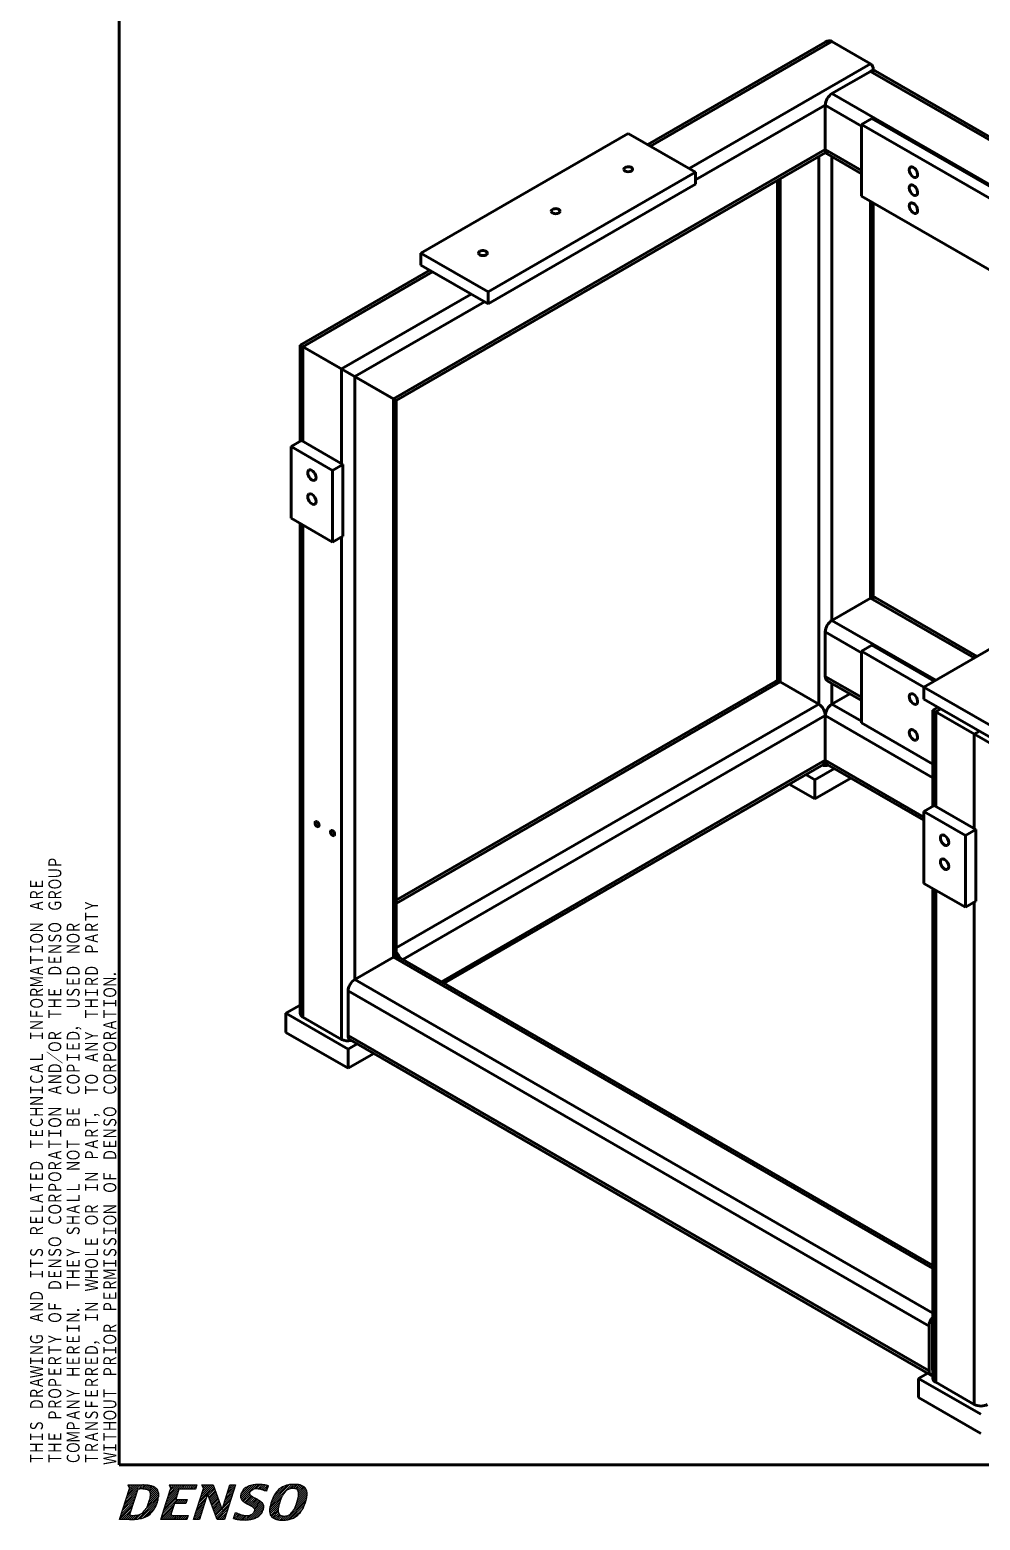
# Model space of a CAD drawing. Header units: millimetres. Extents: x -1556 to 1738, y -901 to 1368.
# Drawn here: x -1505 to -986, y -894 to -81 of the extents above; entities that cross this region are included whole.
import ezdxf

# ---------------------------------------------------------------- set-up
doc = ezdxf.new("R2010")
doc.units = ezdxf.units.MM
doc.header["$LTSCALE"] = 1.453415
doc.layers.add('※200以降使用不可', color=7, linetype='Continuous')
doc.layers.add('設計用（構成部品類）', color=7, linetype='Continuous')
doc.styles.get("Standard").update_dxf_attribs({"font": 'txt', "bigfont": 'extfont2'})

# ---------------------------------------------------------------- blocks, each defined once
blk = doc.blocks.new('JZB_0001')
at = {"layer": '※200以降使用不可', "color": 30, "linetype": 'Continuous', "lineweight": 50}
for p, q in [((25, 563.29), (25, 9.29)), ((25, 9.29), (821, 9.29))]:
    blk.add_line(p, q, dxfattribs=at)
at = {"layer": '※200以降使用不可', "color": 30, "linetype": 'Continuous', "lineweight": 25}
for p, q in [((25.92, 4.56), (27.9, 6.54)), ((26.04, 4.95), (27.63, 6.54)), ((26.17, 5.35), (27.36, 6.54)), ((26.19, 6.54), (28.2, 6.54)), ((26.23, 6.47), (26.29, 6.54)), ((26.29, 5.74), (27.09, 6.54)), ((26.31, 6.29), (26.56, 6.54)), ((26.39, 6.1), (26.83, 6.54)), ((27.61, 5.98), (28.16, 6.54)), ((27.89, 6), (28.43, 6.53)), ((28.16, 6), (28.68, 6.52)), ((28.41, 5.98), (28.93, 6.5)), ((28.64, 5.94), (29.16, 6.47)), ((28.84, 5.89), (29.38, 6.42)), ((29.02, 5.8), (29.58, 6.36)), ((29.15, 5.66), (29.77, 6.28)), ((29.24, 5.48), (29.94, 6.18)), ((31.54, 4.56), (33.52, 6.54)), ((31.67, 4.95), (33.25, 6.54)), ((31.79, 5.35), (32.99, 6.54)), ((31.82, 6.54), (35.59, 6.54)), ((31.85, 6.47), (31.92, 6.54)), ((31.92, 5.74), (32.72, 6.54)), ((31.94, 6.29), (32.19, 6.54)), ((32.02, 6.1), (32.45, 6.54)), ((33.23, 5.98), (33.79, 6.54)), ((33.5, 5.98), (34.05, 6.54)), ((33.76, 5.98), (34.32, 6.54)), ((34.03, 5.98), (34.59, 6.54)), ((34.3, 5.98), (34.86, 6.54)), ((34.57, 5.98), (35.12, 6.54)), ((34.83, 5.98), (35.39, 6.54)), ((35.1, 5.98), (35.56, 6.44)), ((35.59, 6.54), (35.41, 5.98)), ((37.86, 6.34), (35.94, 4.43)), ((37.79, 6.54), (36.07, 4.82)), ((37.52, 6.54), (36.19, 5.21)), ((36.26, 6.54), (37.79, 6.54)), ((37.25, 6.54), (36.32, 5.6)), ((36.45, 6.54), (36.32, 6.41)), ((36.72, 6.54), (36.41, 6.23)), ((36.98, 6.54), (36.44, 6)), ((37.93, 6.15), (37.06, 5.28)), ((37.79, 6.54), (39, 3.28)), ((39.02, 3.22), (40.07, 6.54)), ((40.84, 6.54), (39.35, 1.84)), ((40.77, 6.32), (39.64, 5.19)), ((40.72, 6.54), (39.77, 5.58)), ((40.46, 6.54), (39.89, 5.97)), ((40.19, 6.54), (40.01, 6.36)), ((40.07, 6.54), (40.84, 6.54)), ((41.54, 4.97), (43.1, 6.53)), ((41.58, 4.74), (43.42, 6.58)), ((41.58, 5.28), (42.72, 6.42)), ((41.67, 4.56), (43.71, 6.6)), ((42.26, 6.18), (42.09, 6.05)), ((43.4, 6.03), (43.98, 6.61)), ((43.69, 6.05), (44.24, 6.6)), ((44.49, 6.59), (43.94, 6.03)), ((44.17, 6), (44.74, 6.57)), ((44.97, 6.54), (44.39, 5.95)), ((44.59, 5.88), (45.2, 6.49)), ((45.26, 6.29), (44.78, 5.81)), ((45.29, 6.37), (45.13, 5.88)), ((45.24, 6.48), (45.31, 6.46)), ((45.31, 6.46), (45.29, 6.37)), ((48.53, 6.62), (45.57, 3.66)), ((48.23, 6.59), (45.66, 4.02)), ((47.9, 6.53), (45.8, 4.42)), ((47.51, 6.4), (45.98, 4.87)), ((48.81, 6.63), (48.16, 5.98)), ((49.07, 6.63), (48.5, 6.06)), ((49.32, 6.61), (48.78, 6.07)), ((49.54, 6.56), (49.01, 6.03)), ((49.76, 6.52), (49.19, 5.95)), ((49.96, 6.44), (49.33, 5.82)), ((50.13, 6.35), (49.42, 5.64)), ((50.28, 6.23), (49.46, 5.42)), ((25.06, 1.84), (26.4, 6.08)), ((25.3, 2.61), (26.99, 4.3)), ((25.42, 3), (27.11, 4.69)), ((25.55, 3.39), (27.24, 5.08)), ((25.67, 3.78), (27.37, 5.48)), ((25.8, 4.17), (27.49, 5.87)), ((27.53, 5.98), (26.46, 2.62)), ((27.53, 1.9), (30.33, 4.7)), ((27.84, 1.95), (30.26, 4.36)), ((28.68, 3.32), (30.39, 5.03)), ((28.9, 3.81), (30.39, 5.3)), ((29.04, 4.22), (30.36, 5.53)), ((29.16, 4.6), (30.3, 5.73)), ((29.23, 4.94), (30.2, 5.91)), ((29.26, 5.23), (30.08, 6.05)), ((30.68, 1.84), (31.42, 4.17)), ((30.92, 2.61), (32.88, 4.57)), ((31.05, 3), (32.74, 4.69)), ((31.17, 3.39), (32.86, 5.08)), ((31.3, 3.78), (32.99, 5.47)), ((31.42, 4.17), (33.11, 5.87)), ((31.42, 4.17), (31.67, 4.95)), ((31.67, 4.95), (31.92, 5.74)), ((31.92, 5.74), (32.02, 6.08)), ((32.59, 4.01), (33.15, 4.57)), ((33.15, 5.98), (32.7, 4.57)), ((32.7, 4.57), (34.27, 4.57)), ((32.86, 4.01), (33.42, 4.57)), ((33.13, 4.01), (33.68, 4.57)), ((35.41, 5.98), (33.15, 5.98)), ((33.39, 4.01), (33.95, 4.57)), ((33.66, 4.01), (34.22, 4.57)), ((33.93, 4.01), (34.18, 4.26)), ((34.27, 4.57), (34.1, 4.01)), ((35.12, 1.84), (36.47, 6.08)), ((35.37, 5.98), (35.43, 6.05)), ((36.77, 4.45), (35.57, 3.26)), ((36.89, 4.84), (35.7, 3.65)), ((37.01, 5.23), (35.82, 4.04)), ((37.04, 5.33), (35.95, 1.84)), ((38.35, 1.84), (37.04, 5.33)), ((38, 5.96), (37.13, 5.09)), ((38.08, 5.76), (37.21, 4.89)), ((38.15, 5.57), (37.28, 4.7)), ((38.22, 5.37), (37.35, 4.5)), ((38.29, 5.18), (37.42, 4.31)), ((38.36, 4.98), (37.5, 4.12)), ((38.44, 4.79), (37.57, 3.92)), ((38.51, 4.59), (37.64, 3.73)), ((38.58, 4.4), (37.72, 3.53)), ((38.65, 4.2), (37.79, 3.34)), ((40.15, 4.37), (38.15, 2.37)), ((40.28, 4.76), (39.16, 3.64)), ((40.4, 5.15), (39.28, 4.03)), ((40.53, 5.54), (39.4, 4.42)), ((40.65, 5.93), (39.52, 4.8)), ((41.88, 5.84), (41.6, 5.34)), ((41.79, 4.41), (42.81, 5.44)), ((41.88, 5.84), (42.09, 6.05)), ((42.86, 5.22), (41.92, 4.29)), ((42.98, 5.07), (42.08, 4.17)), ((43.13, 4.96), (42.24, 4.07)), ((43.29, 4.86), (42.42, 3.98)), ((43.47, 4.76), (42.59, 3.89)), ((43.65, 4.67), (42.77, 3.8)), ((43.82, 4.58), (42.94, 3.7)), ((44, 4.49), (43.11, 3.6)), ((44.16, 4.39), (43.26, 3.49)), ((44.32, 4.28), (43.38, 3.34)), ((44.46, 4.15), (43.44, 3.14)), ((44.46, 4.15), (43.44, 3.14)), ((45.06, 5.68), (44.88, 5.77)), ((44.97, 5.73), (45.13, 5.89)), ((45.13, 5.88), (45.06, 5.68)), ((47.04, 4.59), (45.5, 3.05)), ((47.25, 5.07), (45.51, 3.34)), ((46.89, 4.18), (45.51, 2.8)), ((46.87, 6.03), (46.38, 5.54)), ((50.53, 4.61), (47.67, 1.76)), ((50.42, 4.24), (47.98, 1.8)), ((50.59, 4.94), (48.79, 3.15)), ((50.62, 5.24), (49.04, 3.66)), ((50.61, 5.5), (49.19, 4.07)), ((50.57, 5.73), (49.31, 4.46)), ((50.5, 5.92), (49.4, 4.82)), ((50.4, 6.09), (49.45, 5.14)), ((25.06, 1.84), (26.74, 3.51)), ((25.18, 2.22), (26.86, 3.9)), ((25.33, 1.84), (26.61, 3.12)), ((25.6, 1.84), (26.49, 2.73)), ((25.87, 1.84), (26.49, 2.46)), ((26.13, 1.84), (26.69, 2.4)), ((26.4, 1.84), (26.96, 2.4)), ((26.67, 1.84), (27.25, 2.42)), ((26.94, 1.85), (27.57, 2.47)), ((27.23, 1.87), (27.95, 2.59)), ((28.2, 2.03), (30.12, 3.96)), ((28.63, 2.2), (29.92, 3.49)), ((30.69, 1.84), (32.36, 3.51)), ((30.8, 2.22), (32.49, 3.9)), ((30.96, 1.84), (32.24, 3.12)), ((31.22, 1.84), (32.11, 2.73)), ((31.49, 1.84), (32.11, 2.46)), ((31.76, 1.84), (32.32, 2.4)), ((32.02, 1.84), (32.58, 2.4)), ((32.52, 4.01), (32.08, 2.64)), ((32.28, 2.4), (34.42, 2.4)), ((32.29, 1.84), (32.85, 2.4)), ((34.1, 4.01), (32.52, 4.01)), ((32.56, 1.84), (33.12, 2.4)), ((32.82, 1.84), (33.38, 2.4)), ((33.09, 1.84), (33.65, 2.4)), ((33.36, 1.84), (33.92, 2.4)), ((33.63, 1.84), (34.18, 2.4)), ((33.89, 1.84), (34.4, 2.35)), ((34.42, 2.4), (34.24, 1.84)), ((36.41, 3.29), (35.2, 2.09)), ((36.28, 2.9), (35.22, 1.84)), ((36.53, 3.68), (35.33, 2.48)), ((36.65, 4.07), (35.45, 2.87)), ((36.16, 2.51), (35.49, 1.84)), ((36.04, 2.13), (35.76, 1.84)), ((38.73, 4.01), (37.86, 3.14)), ((38.8, 3.82), (37.94, 2.95)), ((38.87, 3.62), (38.01, 2.76)), ((38.94, 3.43), (38.08, 2.56)), ((40.03, 3.98), (38.23, 2.17)), ((39.91, 3.59), (38.3, 1.98)), ((39.78, 3.2), (38.42, 1.84)), ((39.66, 2.81), (38.69, 1.84)), ((39.53, 2.41), (38.96, 1.84)), ((39, 3.28), (39.02, 3.22)), ((40.59, 1.99), (40.63, 2.09)), ((40.63, 2.09), (40.72, 2.39)), ((41.29, 2.58), (40.66, 1.95)), ((41.11, 2.67), (40.67, 2.23)), ((40.72, 2.39), (40.86, 2.81)), ((40.94, 2.77), (40.8, 2.63)), ((40.86, 2.81), (41.05, 2.7)), ((41.47, 2.5), (40.86, 1.89)), ((41.67, 2.43), (41.09, 1.85)), ((41.88, 2.38), (41.32, 1.81)), ((42.12, 2.34), (41.57, 1.8)), ((42.36, 2.32), (41.81, 1.77)), ((42.65, 2.35), (42.07, 1.77)), ((43.07, 2.5), (42.34, 1.77)), ((44.67, 3.83), (42.63, 1.79)), ((44.72, 3.61), (42.95, 1.84)), ((44.58, 4.01), (43.31, 2.73)), ((44.69, 3.31), (43.31, 1.94)), ((44.53, 2.89), (43.79, 2.15)), ((46.78, 3.8), (45.56, 2.59)), ((46.71, 3.46), (45.65, 2.4)), ((46.68, 3.17), (45.76, 2.25)), ((46.69, 2.91), (45.89, 2.11)), ((46.75, 2.7), (46.05, 2)), ((46.84, 2.53), (46.22, 1.91)), ((46.99, 2.41), (46.42, 1.84)), ((47.18, 2.34), (46.64, 1.79)), ((47.42, 2.31), (46.88, 1.76)), ((47.7, 2.32), (47.12, 1.74)), ((48.06, 2.42), (47.39, 1.74)), ((50.28, 3.84), (48.32, 1.88)), ((50.07, 3.35), (48.75, 2.04)), ((26.39, 1.84), (25.06, 1.84)), ((34.24, 1.84), (30.68, 1.84)), ((34.16, 1.84), (34.27, 1.95)), ((35.95, 1.84), (35.12, 1.84)), ((39.35, 1.84), (38.35, 1.84)), ((39.41, 2.02), (39.23, 1.84)), ((40.59, 1.96), (40.59, 1.99))]:
    blk.add_line(p, q, dxfattribs=at)
for points, knots in [([(26.4, 6.08), (26.4, 6.09), (26.38, 6.16), (26.31, 6.29), (26.25, 6.44), (26.2, 6.52), (26.19, 6.54)], [0, 0, 0, 0, 0.0256264, 0.227498, 0.4285422, 0.5057535, 0.5057535, 0.5057535, 0.5057535]), ([(30.12, 6.01), (30.11, 6.02), (30.05, 6.08), (29.94, 6.18), (29.77, 6.28), (29.58, 6.36), (29.38, 6.43), (29.16, 6.47), (28.92, 6.51), (28.68, 6.53), (28.44, 6.54), (28.28, 6.54), (28.2, 6.54)], [0, 0, 0, 0, 0.060509, 0.249702, 0.4441, 0.647238, 0.8605, 1.085003, 1.320816, 1.567318, 1.823898, 2.045924, 2.045924, 2.045924, 2.045924]), ([(32.02, 6.08), (32.02, 6.09), (32, 6.16), (31.93, 6.29), (31.87, 6.43), (31.83, 6.52), (31.82, 6.54)], [0, 0, 0, 0, 0.0256407, 0.2281317, 0.4285882, 0.5054596, 0.5054596, 0.5054596, 0.5054596]), ([(36.47, 6.08), (36.45, 6.13), (36.4, 6.24), (36.33, 6.39), (36.28, 6.5), (36.26, 6.54)], [0, 0, 0, 0, 0.1601491, 0.3609871, 0.5050356, 0.5050356, 0.5050356, 0.5050356]), ([(43.95, 6.61), (43.87, 6.61), (43.69, 6.6), (43.41, 6.59), (43.08, 6.53), (42.68, 6.42), (42.42, 6.26), (42.26, 6.18)], [0, 0, 0, 0, 0.240288, 0.52916, 0.851779, 1.24555, 1.760895, 1.760895, 1.760895, 1.760895]), ([(45.24, 6.48), (45.23, 6.49), (45.14, 6.5), (44.97, 6.54), (44.74, 6.57), (44.49, 6.59), (44.24, 6.6), (44.06, 6.61), (43.96, 6.61), (43.95, 6.61)], [0, 0, 0, 0, 0.043662, 0.271454, 0.508084, 0.754437, 1.00948, 1.268467, 1.303207, 1.303207, 1.303207, 1.303207]), ([(47.03, 6.15), (46.98, 6.11), (46.74, 5.93), (46.34, 5.54), (46.01, 4.96), (45.82, 4.49), (45.74, 4.25), (45.71, 4.17)], [0, 0, 0, 0, 0.204113, 0.900744, 1.676792, 2.165179, 2.431639, 2.431639, 2.431639, 2.431639]), ([(48.87, 6.63), (48.85, 6.63), (48.74, 6.63), (48.52, 6.62), (48.22, 6.59), (47.88, 6.53), (47.46, 6.4), (47.19, 6.24), (47.03, 6.15)], [0, 0, 0, 0, 0.063261, 0.344175, 0.642547, 0.979965, 1.392649, 1.927286, 1.927286, 1.927286, 1.927286]), ([(50.34, 6.16), (50.32, 6.19), (50.26, 6.26), (50.13, 6.36), (49.95, 6.45), (49.76, 6.53), (49.54, 6.56), (49.31, 6.62), (49.09, 6.63), (48.94, 6.63), (48.87, 6.63)], [0, 0, 0, 0, 0.09715, 0.287468, 0.484018, 0.690184, 0.916652, 1.142581, 1.392207, 1.590631, 1.590631, 1.590631, 1.590631]), ([(50.4, 4.17), (50.41, 4.2), (50.45, 4.34), (50.53, 4.6), (50.59, 4.93), (50.62, 5.23), (50.62, 5.49), (50.58, 5.72), (50.5, 5.92), (50.43, 6.07), (50.36, 6.14), (50.34, 6.16)], [0, 0, 0, 0, 0.069209, 0.454883, 0.792729, 1.089656, 1.350286, 1.580727, 1.786678, 1.98328, 2.075274, 2.075274, 2.075274, 2.075274]), ([(26.4, 1.84), (26.49, 1.84), (26.67, 1.84), (26.95, 1.85), (27.23, 1.86), (27.53, 1.89), (27.86, 1.95), (28.23, 2.04), (29.06, 2.34), (29.77, 3.08), (30.09, 3.88), (30.18, 4.12), (30.21, 4.2)], [0, 0, 0, 0, 0.26927, 0.544612, 0.829068, 1.128096, 1.450642, 1.815207, 2.277229, 4.100231, 4.608045, 4.870407, 4.870407, 4.870407, 4.870407]), ([(28.03, 6), (27.98, 6), (27.84, 6), (27.67, 5.99), (27.55, 5.98), (27.53, 5.98)], [0, 0, 0, 0, 0.1445672, 0.4245138, 0.5062446, 0.5062446, 0.5062446, 0.5062446]), ([(29.11, 5.72), (29.08, 5.74), (29.01, 5.82), (28.84, 5.89), (28.63, 5.95), (28.4, 5.98), (28.2, 6), (28.07, 6), (28.03, 6)], [0, 0, 0, 0, 0.122245, 0.321075, 0.537129, 0.770957, 1.02197, 1.144597, 1.144597, 1.144597, 1.144597]), ([(28.13, 2.69), (28.32, 2.9), (28.67, 3.21), (28.89, 3.76), (28.99, 4.06), (29.03, 4.18)], [0, 0, 0, 0, 0.840444, 1.375222, 1.770479, 1.770479, 1.770479, 1.770479]), ([(29.03, 4.18), (29.04, 4.19), (29.08, 4.33), (29.16, 4.58), (29.24, 4.92), (29.27, 5.22), (29.25, 5.47), (29.18, 5.62), (29.13, 5.7), (29.11, 5.72)], [0, 0, 0, 0, 0.036787, 0.431026, 0.783024, 1.079948, 1.323088, 1.524597, 1.592742, 1.592742, 1.592742, 1.592742]), ([(30.21, 4.2), (30.23, 4.26), (30.28, 4.42), (30.33, 4.7), (30.4, 5.01), (30.39, 5.28), (30.38, 5.53), (30.27, 5.71), (30.23, 5.89), (30.15, 5.98), (30.12, 6.01)], [0, 0, 0, 0, 0.171232, 0.515852, 0.844433, 1.115244, 1.352593, 1.554656, 1.760764, 1.890132, 1.890132, 1.890132, 1.890132]), ([(41.6, 5.34), (41.59, 5.32), (41.56, 5.2), (41.53, 5), (41.57, 4.75), (41.66, 4.56), (41.78, 4.41), (41.92, 4.28), (42.08, 4.17), (42.24, 4.07), (42.42, 3.98), (42.55, 3.91), (42.62, 3.87), (42.63, 3.87)], [0, 0, 0, 0, 0.064226, 0.373487, 0.603811, 0.803917, 0.994072, 1.183005, 1.374159, 1.56826, 1.764852, 1.963138, 2.009307, 2.009307, 2.009307, 2.009307]), ([(43, 5.05), (42.99, 5.06), (42.94, 5.11), (42.84, 5.22), (42.8, 5.4), (42.83, 5.51), (42.83, 5.54)], [0, 0, 0, 0, 0.0268868, 0.2167379, 0.4435903, 0.5404624, 0.5404624, 0.5404624, 0.5404624]), ([(42.83, 5.54), (43.02, 5.7), (43.21, 6.06), (43.54, 6.05), (43.61, 6.05)], [0, 0, 0, 0, 0.7567512, 0.9631346, 0.9631346, 0.9631346, 0.9631346]), ([(43.6, 4.7), (43.56, 4.72), (43.46, 4.77), (43.29, 4.85), (43.13, 4.95), (43.04, 5.02), (43, 5.05)], [0, 0, 0, 0, 0.1511326, 0.3488434, 0.5431715, 0.7067974, 0.7067974, 0.7067974, 0.7067974]), ([(44.66, 3.2), (44.67, 3.23), (44.71, 3.37), (44.74, 3.59), (44.68, 3.83), (44.59, 4.01), (44.46, 4.16), (44.32, 4.28), (44.16, 4.39), (44, 4.49), (43.82, 4.59), (43.69, 4.65), (43.62, 4.69), (43.6, 4.7)], [0, 0, 0, 0, 0.122427, 0.420019, 0.644665, 0.842919, 1.032627, 1.221705, 1.413104, 1.607552, 1.804522, 2.003329, 2.051, 2.051, 2.051, 2.051]), ([(43.61, 6.05), (43.64, 6.05), (43.75, 6.05), (43.93, 6.04), (44.17, 6), (44.38, 5.95), (44.59, 5.89), (44.75, 5.82), (44.84, 5.78), (44.88, 5.77)], [0, 0, 0, 0, 0.076972, 0.328116, 0.562611, 0.784757, 0.998334, 1.204506, 1.306275, 1.306275, 1.306275, 1.306275]), ([(45.71, 4.17), (45.69, 4.12), (45.64, 3.95), (45.57, 3.67), (45.51, 3.35), (45.49, 3.06), (45.51, 2.81), (45.55, 2.59), (45.64, 2.4), (45.72, 2.29), (45.77, 2.23), (45.77, 2.22)], [0, 0, 0, 0, 0.158468, 0.529595, 0.854866, 1.139307, 1.388892, 1.612077, 1.813816, 2.005673, 2.031542, 2.031542, 2.031542, 2.031542]), ([(46.89, 4.18), (46.86, 4.06), (46.78, 3.82), (46.71, 3.48), (46.67, 3.18), (46.68, 2.92), (46.73, 2.7), (46.81, 2.59), (46.84, 2.53)], [0, 0, 0, 0, 0.394906, 0.742718, 1.043306, 1.299306, 1.517052, 1.71179, 1.71179, 1.71179, 1.71179]), ([(48.69, 6.07), (48.62, 6.07), (48.44, 6.05), (47.84, 5.94), (47.33, 5.3), (47.04, 4.62), (46.94, 4.32), (46.89, 4.18)], [0, 0, 0, 0, 0.188468, 0.540389, 1.822226, 2.346916, 2.780368, 2.780368, 2.780368, 2.780368]), ([(47.29, 1.74), (47.33, 1.74), (47.45, 1.74), (47.68, 1.76), (47.99, 1.79), (48.36, 1.88), (49.2, 2.18), (49.9, 2.94), (50.27, 3.78), (50.36, 4.06), (50.4, 4.17)], [0, 0, 0, 0, 0.092962, 0.378327, 0.68822, 1.041585, 1.497166, 3.360949, 3.890003, 4.248036, 4.248036, 4.248036, 4.248036]), ([(48.25, 2.52), (48.43, 2.73), (48.79, 3.04), (49.02, 3.62), (49.15, 3.96), (49.21, 4.14), (49.22, 4.17)], [0, 0, 0, 0, 0.830517, 1.395771, 1.839336, 1.939892, 1.939892, 1.939892, 1.939892]), ([(49.3, 5.86), (49.27, 5.89), (49.19, 5.97), (49, 6.05), (48.83, 6.07), (48.72, 6.07), (48.69, 6.07)], [0, 0, 0, 0, 0.1422355, 0.3436918, 0.5781454, 0.6711814, 0.6711814, 0.6711814, 0.6711814]), ([(49.22, 4.17), (49.25, 4.27), (49.32, 4.48), (49.4, 4.8), (49.46, 5.12), (49.47, 5.4), (49.44, 5.64), (49.35, 5.77), (49.31, 5.84), (49.3, 5.86)], [0, 0, 0, 0, 0.307091, 0.677658, 1.001891, 1.27768, 1.507843, 1.704911, 1.753471, 1.753471, 1.753471, 1.753471]), ([(26.46, 2.62), (26.47, 2.57), (26.45, 2.42), (26.65, 2.4), (26.75, 2.4), (26.78, 2.4)], [0, 0, 0, 0, 0.1658907, 0.3789724, 0.466303, 0.466303, 0.466303, 0.466303]), ([(26.78, 2.4), (26.84, 2.4), (27, 2.4), (27.26, 2.42), (27.6, 2.47), (27.9, 2.55), (28.07, 2.66), (28.13, 2.69)], [0, 0, 0, 0, 0.184809, 0.472228, 0.793045, 1.197173, 1.399231, 1.399231, 1.399231, 1.399231]), ([(32.08, 2.64), (32.09, 2.58), (32.07, 2.43), (32.23, 2.42), (32.28, 2.4)], [0, 0, 0, 0, 0.1755658, 0.3546471, 0.3546471, 0.3546471, 0.3546471]), ([(42.36, 2.32), (42.28, 2.33), (42.12, 2.34), (41.89, 2.37), (41.67, 2.43), (41.48, 2.5), (41.29, 2.58), (41.15, 2.65), (41.07, 2.69), (41.05, 2.7)], [0, 0, 0, 0, 0.247787, 0.482222, 0.700934, 0.910706, 1.114663, 1.313626, 1.381246, 1.381246, 1.381246, 1.381246]), ([(42.06, 1.77), (42.06, 1.77), (42.16, 1.76), (42.35, 1.77), (42.64, 1.79), (42.97, 1.84), (43.36, 1.94), (43.96, 2.2), (44.46, 2.66), (44.62, 3.09), (44.66, 3.2)], [0, 0, 0, 0, 0.015471, 0.287354, 0.577727, 0.899095, 1.273434, 1.797761, 2.840147, 3.174887, 3.174887, 3.174887, 3.174887]), ([(43.07, 2.5), (42.93, 2.45), (42.71, 2.33), (42.46, 2.33), (42.37, 2.32)], [0, 0, 0, 0, 0.4466645, 0.7332301, 0.7332301, 0.7332301, 0.7332301]), ([(42.63, 3.87), (42.68, 3.84), (42.78, 3.79), (42.9, 3.73), (42.97, 3.69), (42.98, 3.68)], [0, 0, 0, 0, 0.1523398, 0.3495637, 0.397219, 0.397219, 0.397219, 0.397219]), ([(42.98, 3.68), (43.03, 3.65), (43.12, 3.6), (43.21, 3.52), (43.26, 3.49)], [0, 0, 0, 0, 0.1466084, 0.3369501, 0.3369501, 0.3369501, 0.3369501]), ([(43.42, 2.97), (43.38, 2.89), (43.32, 2.7), (43.15, 2.58), (43.07, 2.5)], [0, 0, 0, 0, 0.260644, 0.5924847, 0.5924847, 0.5924847, 0.5924847]), ([(43.26, 3.49), (43.3, 3.44), (43.4, 3.35), (43.46, 3.15), (43.43, 3.03), (43.42, 2.97)], [0, 0, 0, 0, 0.189445, 0.4036604, 0.5712113, 0.5712113, 0.5712113, 0.5712113]), ([(45.77, 2.22), (45.81, 2.19), (45.89, 2.1), (46.05, 1.99), (46.23, 1.91), (46.43, 1.84), (46.64, 1.79), (46.88, 1.76), (47.1, 1.74), (47.24, 1.74), (47.29, 1.74)], [0, 0, 0, 0, 0.163007, 0.354774, 0.553915, 0.764298, 0.986859, 1.22448, 1.474486, 1.643921, 1.643921, 1.643921, 1.643921]), ([(46.84, 2.53), (46.89, 2.49), (46.99, 2.4), (47.19, 2.32), (47.36, 2.31), (47.46, 2.31), (47.48, 2.3)], [0, 0, 0, 0, 0.1899371, 0.3954984, 0.6355996, 0.6959923, 0.6959923, 0.6959923, 0.6959923]), ([(47.48, 2.3), (47.55, 2.31), (47.75, 2.31), (48.02, 2.38), (48.19, 2.48), (48.25, 2.52)], [0, 0, 0, 0, 0.216379, 0.5976612, 0.8071332, 0.8071332, 0.8071332, 0.8071332]), ([(40.59, 1.96), (40.61, 1.96), (40.71, 1.95), (40.87, 1.88), (41.09, 1.85), (41.32, 1.81), (41.57, 1.8), (41.81, 1.77), (41.98, 1.77), (42.06, 1.77)], [0, 0, 0, 0, 0.072597, 0.287109, 0.515015, 0.751201, 1.001234, 1.245898, 1.489414, 1.489414, 1.489414, 1.489414])]:
    blk.add_open_spline(points, degree=3, knots=knots, dxfattribs=at)
at = {"layer": '※200以降使用不可', "color": 30, "lineweight": 25, "insert": (24.8, 9.29), "char_height": 2, "width": 112.8933, "attachment_point": 7, "rotation": 90, "line_spacing_factor": 0.75}
blk.add_mtext('\\A1;\\W0.790569;\\T0.790569;ＴＨＩＳ\u3000ＤＲＡＷＩＮＧ\u3000ＡＮＤ\u3000ＩＴＳ\u3000ＲＥＬＡＴＥＤ\u3000ＴＥＣＨＮＩＣＡＬ\u3000ＩＮＦＯＲＭＡＴＩＯＮ\u3000ＡＲＥ\\PＴＨＥ\u3000ＰＲＯＰＥＲＴＹ\u3000ＯＦ\u3000ＤＥＮＳＯ\u3000ＣＯＲＰＯＲＡＴＩＯＮ\u3000ＡＮＤ／ＯＲ\u3000ＴＨＥ\u3000ＤＥＮＳＯ\u3000ＧＲＯＵＰ\\PＣＯＭＰＡＮＹ\u3000ＨＥＲＥＩＮ．\u3000ＴＨＥＹ\u3000ＳＨＡＬＬ\u3000ＮＯＴ\u3000ＢＥ\u3000ＣＯＰＩＥＤ，\u3000ＵＳＥＤ\u3000ＮＯＲ\\PＴＲＡＮＳＦＥＲＲＥＤ，\u3000ＩＮ\u3000ＷＨＯＬＥ\u3000ＯＲ\u3000ＩＮ\u3000ＰＡＲＴ，\u3000ＴＯ\u3000ＡＮＹ\u3000ＴＨＩＲＤ\u3000ＰＡＲＴＹ\\PＷＩＴＨＯＵＴ\u3000ＰＲＩＯＲ\u3000ＰＥＲＭＩＳＳＩＯＮ\u3000ＯＦ\u3000ＤＥＮＳＯ\u3000ＣＯＲＰＯＲＡＴＩＯＮ．', dxfattribs=at)

msp = doc.modelspace()

# ---------------------------------------------------------------- linework, layer by layer
at = {"layer": '設計用（構成部品類）', "color": 104, "linetype": 'Continuous', "lineweight": 50}
for p, q in [((-1070.9269, -87.6848), (-1167.8011, -143.6152)), ((-1166.3015, -144.481), (-1067.3065, -87.3262)), ((-1046.2631, -99.4757), (-1067.3065, -87.3262)), ((-1046.2631, -99.4757), (-1067.3065, -87.3262)), ((-1145.258, -156.6304), (-1046.2631, -99.4757)), ((-1046.2631, -103.6561), (-1067.3065, -115.8056)), ((-729.4792, -286.5514), (-1046.2631, -103.6561)), ((-1044.7634, -103.1658), (-1044.7634, -102.7903)), ((-726.9192, -286.2978), (-1043.7031, -103.4025)), ((-750.5227, -298.7009), (-1067.3065, -115.8056)), ((-1141.6376, -162.9011), (-1070.9269, -122.0763)), ((-1051.1279, -133.5072), (-1070.9269, -122.0763)), ((-1070.9269, -122.0763), (-1070.9269, -146.3752)), ((-1051.1279, -132.5928), (-1045.4711, -129.3268)), ((-779.5989, -282.8282), (-1045.4711, -129.3268)), ((-1178.4072, -137.4918), (-1291.5443, -202.8115)), ((-1141.6376, -158.7207), (-1178.4072, -137.4918)), ((-1051.1279, -132.5928), (-1051.1279, -171.7846)), ((-785.2558, -286.0942), (-1051.1279, -132.5928)), ((-1306.4783, -282.3709), (-1070.9269, -146.3752)), ((-1051.1279, -157.8062), (-1070.9269, -146.3752)), ((-1304.9787, -283.2367), (-1070.9269, -148.1068)), ((-1074.5473, -150.1971), (-1074.5473, -448.9362)), ((-1069.8666, -148.719), (-1051.1279, -159.5378)), ((-1067.3065, -150.1971), (-1067.3065, -403.2124)), ((-1141.6376, -158.7207), (-1254.7747, -224.0404)), ((-1141.6376, -165.2526), (-1141.6376, -158.7207)), ((-1095.5908, -162.3465), (-1095.5908, -436.7867)), ((-1254.7747, -230.5724), (-1141.6376, -165.2526)), ((-1097.0904, -163.2123), (-1097.0904, -436.2964)), ((-1051.1279, -171.7846), (-788.7919, -323.2445)), ((-1046.2631, -174.5934), (-1046.2631, -391.0629)), ((-1044.7634, -390.5726), (-1044.7634, -175.4592)), ((-1254.7747, -224.0404), (-1291.5443, -202.8115)), ((-1291.5443, -202.8115), (-1291.5443, -209.3435)), ((-1254.7747, -230.5724), (-1291.5443, -209.3435)), ((-1286.5951, -212.2009), (-1357.3057, -253.0257)), ((-1355.8061, -253.8915), (-1285.0954, -213.0667)), ((-1334.7626, -266.041), (-1264.0519, -225.2162)), ((-1254.7747, -224.0404), (-1254.7747, -230.5724)), ((-1327.5218, -270.2215), (-1256.8112, -229.3966)), ((-1357.3057, -253.0257), (-1306.4784, -282.371)), ((-1357.3057, -253.0257), (-1357.3057, -305.4454)), ((-1304.9787, -283.2367), (-1357.3057, -253.0258)), ((-1355.8061, -253.8915), (-1355.8061, -305.4941)), ((-1334.7626, -266.041), (-1334.7626, -317.6436)), ((-1327.5218, -270.2215), (-1327.5218, -599.1716)), ((-1306.4783, -282.3709), (-1304.9787, -283.2367)), ((-1306.4783, -282.3709), (-1306.4783, -587.0221)), ((-1304.9787, -586.5318), (-1304.9787, -283.2367)), ((-1362.2549, -308.3029), (-1356.5981, -305.0369)), ((-1339.6275, -321.3668), (-1362.2549, -308.3029)), ((-1362.2549, -347.4947), (-1362.2549, -308.3029)), ((-1333.9707, -318.1008), (-1356.5981, -305.0369)), ((-1339.6275, -321.3668), (-1333.9707, -318.1008)), ((-1339.6275, -360.5586), (-1339.6275, -321.3668)), ((-1333.9707, -318.1008), (-1333.9707, -357.2927)), ((-836.1675, -335.084), (-1017.1868, -439.5956)), ((-1339.6275, -360.5586), (-1362.2549, -347.4947)), ((-1357.3057, -350.3521), (-1357.3057, -617.5917)), ((-1355.8061, -351.2179), (-1355.8061, -619.682)), ((-1333.9707, -357.2927), (-1339.6275, -360.5586)), ((-1334.7626, -357.7499), (-1334.7626, -631.8314)), ((-1046.2631, -391.0629), (-1067.3065, -403.2124)), ((-989.6944, -423.7228), (-1046.2631, -391.0629)), ((-988.1948, -422.857), (-1043.7031, -390.8093)), ((-1010.7379, -435.8723), (-1067.3065, -403.2124)), ((-1051.1279, -420.914), (-1070.9269, -409.4831)), ((-1070.9269, -409.4831), (-1070.9269, -433.782)), ((-1051.1279, -419.9995), (-1045.4711, -416.7335)), ((-1051.1279, -419.9995), (-1051.1279, -459.1914)), ((-1017.1867, -439.5955), (-1051.1279, -419.9995)), ((-1011.5299, -436.3295), (-1045.4711, -416.7335)), ((-1098.1508, -436.5331), (-1304.9787, -555.9453)), ((-1304.9787, -557.6769), (-1095.5908, -436.7867)), ((-1074.5473, -448.9362), (-1095.5908, -436.7867)), ((-1051.1279, -445.2129), (-1070.9269, -433.782)), ((-1069.8666, -436.1258), (-1051.1279, -446.9445)), ((-1067.3065, -437.6038), (-1067.3065, -448.9362)), ((-1057.4925, -443.27), (-1067.3065, -448.9362)), ((-1017.1868, -439.5956), (-1017.1868, -446.1275)), ((-1017.1868, -439.5956), (-980.4173, -460.8245)), ((-1017.1868, -446.1275), (-980.4173, -467.3565)), ((-1304.9787, -581.9758), (-1074.5473, -448.9362)), ((-1301.3583, -588.2465), (-1070.9269, -455.2069)), ((-1012.2376, -489.0912), (-1070.9269, -455.2069)), ((-1070.9269, -455.2069), (-1070.9269, -479.5058)), ((-1070.9269, -479.5058), (-1070.9269, -455.2069)), ((-1051.1279, -458.2769), (-1067.3065, -448.9362)), ((-1009.4092, -450.618), (-1012.2376, -452.2509)), ((-1012.2376, -452.2509), (-961.4102, -481.5962)), ((-1012.2376, -452.2509), (-1012.2376, -504.6707)), ((-959.9106, -482.462), (-1012.2376, -452.251)), ((-1010.738, -453.1168), (-1007.9096, -451.4838)), ((-1010.738, -453.1168), (-1010.738, -504.7193)), ((-1051.1279, -459.1914), (-1012.2376, -481.6447)), ((-989.6945, -465.2662), (-986.8661, -463.6332)), ((-989.6945, -465.2662), (-989.6945, -516.8688)), ((-1280.3149, -600.396), (-1070.9269, -479.5058)), ((-1017.1868, -510.5327), (-1070.9269, -479.5058)), ((-1278.8152, -601.2618), (-1071.9873, -481.8496)), ((-1076.5838, -490.2182), (-1081.533, -487.3608)), ((-1065.9777, -484.0948), (-1076.5838, -490.2182)), ((-1069.8666, -481.8496), (-1017.1868, -512.2643)), ((-1076.5838, -500.6694), (-1090.584, -492.5864)), ((-1056.9268, -489.3204), (-1076.5838, -500.6694)), ((-1076.5838, -500.6694), (-1076.5838, -490.2182)), ((-1017.1868, -507.5281), (-1011.53, -504.2621)), ((-994.5594, -520.592), (-1017.1868, -507.5281)), ((-1017.1868, -546.7199), (-1017.1868, -507.5281)), ((-988.9025, -517.326), (-1011.53, -504.2621)), ((-994.5594, -520.592), (-988.9025, -517.326)), ((-988.9025, -517.326), (-988.9025, -556.5179)), ((-994.5594, -559.7839), (-994.5594, -520.592)), ((-994.5594, -559.7839), (-1017.1868, -546.7199)), ((-1012.2376, -549.5773), (-1012.2376, -816.8169)), ((-1010.738, -550.4431), (-1010.738, -818.9072)), ((-988.9025, -556.5179), (-994.5594, -559.7839)), ((-989.6945, -556.9751), (-989.6945, -831.0566)), ((-1306.4783, -587.0221), (-1327.5218, -599.1716)), ((-1012.2376, -756.9021), (-1306.4783, -587.0221)), ((-1012.2376, -755.1705), (-1303.9183, -586.7685)), ((-1012.2376, -781.201), (-1327.5218, -599.1716)), ((-1014.3584, -788.3375), (-1331.1422, -605.4423)), ((-1331.1422, -605.4423), (-1331.1422, -629.7412)), ((-1365.0834, -617.5917), (-1357.3057, -613.1013)), ((-1331.1422, -637.1876), (-1365.0834, -617.5917)), ((-1365.0834, -628.0429), (-1365.0834, -617.5917)), ((-1334.7626, -631.8314), (-1355.8061, -619.682)), ((-1331.1422, -647.6388), (-1365.0834, -628.0429)), ((-1014.3584, -812.6365), (-1331.1422, -629.7412)), ((-1330.0818, -632.085), (-1013.298, -814.9803)), ((-1326.193, -634.3302), (-1331.1422, -637.1876)), ((-1331.1422, -647.6388), (-1331.1422, -637.1876)), ((-1317.1421, -639.5558), (-1331.1422, -647.6388)), ((-1014.3584, -788.3375), (-1014.3584, -812.6365)), ((-1012.5482, -787.2924), (-1012.5482, -811.5914)), ((-1012.2376, -787.4717), (-1012.5482, -787.2924)), ((-1012.2376, -811.7707), (-1012.5482, -811.5914)), ((-1020.0152, -816.8169), (-1015.066, -813.9595)), ((-986.0741, -836.4129), (-1020.0152, -816.8169)), ((-1020.0152, -827.2681), (-1020.0152, -816.8169)), ((-989.6945, -831.0566), (-1010.738, -818.9072)), ((-986.0741, -846.864), (-1020.0152, -827.2681))]:
    msp.add_line(p, q, dxfattribs=at)
for centre, major_axis, ratio, start_param, end_param in [((-1070.9269, -93.5969), (-3.6204, -6.2707), 0.57735031, 3.14159265, 3.92699091), ((-1070.9269, -93.5969), (3.6204, 6.2707), 0.57735031, 0, 0.78539826), ((-1049.8834, -105.7464), (-3.6204, -6.2707), 0.57735031, 2.35619439, 3.14159265), ((-1049.8834, -105.7464), (3.6204, 6.2707), 0.57735031, 5.49778705, 6.28318531), ((-1046.2631, -107.8366), (2.56, 4.434), 0.5773502, 6.28318524, 7.06858366), ((-1049.8834, -105.7464), (-3.6204, -6.2707), 0.57735031, 2.29353041, 2.35619439), ((-1049.8834, -105.7464), (3.6204, 6.2707), 0.57735031, 5.43512308, 5.49778705), ((-1067.3065, -119.9861), (2.56, 4.434), 0.5773502, 0.78539835, 2.35619468), ((-1067.3065, -144.285), (2.56, 4.434), 0.5773502, 2.35619468, 3.14159265), ((-1070.9269, -142.1948), (-3.6204, -6.2707), 0.57735031, 0.78539826, 0.84806195), ((-1070.9269, -142.1948), (3.6204, 6.2707), 0.57735031, 3.92699091, 3.98965462), ((-1178.4072, -157.0877), (-2.4, 0), 0.57735042, 5.49778714, 6.28318545), ((-1178.4072, -157.0877), (-2.4, 0), 0.57735042, 0, 3.14159253), ((-1178.4072, -157.0877), (-2.4, 0), 0.57735042, 3.14159267, 5.49778714), ((-1022.8437, -158.7207), (-1.6, 2.7713), 0.5773502, 0, 3.1415924), ((-1022.8437, -158.7207), (-1.6, 2.7713), 0.5773502, 5.49778695, 6.28318556), ((-1022.8437, -158.7207), (-1.6, 2.7713), 0.5773502, 3.14159265, 5.49778695), ((-1022.8437, -168.5186), (-1.6, 2.7713), 0.5773502, 0, 3.14159265), ((-1022.8437, -168.5186), (-1.6, 2.7713), 0.5773502, 5.49778695, 6.28318556), ((-1022.8437, -168.5186), (-1.6, 2.7713), 0.5773502, 3.14159291, 5.49778695), ((-1218.0051, -179.9496), (-2.4, 0), 0.57735042, 3.14159267, 5.49778714), ((-1022.8437, -178.3166), (-1.6, 2.7713), 0.5773502, 0, 3.14159291), ((-1022.8437, -178.3166), (-1.6, 2.7713), 0.5773502, 5.49778695, 6.28318531), ((-1022.8437, -178.3166), (-1.6, 2.7713), 0.5773502, 3.14159291, 5.49778695), ((-1218.0051, -179.9496), (-2.4, 0), 0.57735042, 5.49778714, 6.28318531), ((-1218.0051, -179.9496), (-2.4, 0), 0.57735042, 0, 3.14159267), ((-1257.6031, -202.8115), (-2.4, 0), 0.57735042, 5.49778714, 6.28318532), ((-1257.6031, -202.8115), (-2.4, 0), 0.57735042, 0, 3.14159265), ((-1257.6031, -202.8115), (-2.4, 0), 0.57735042, 3.14159267, 5.49778714), ((-1350.9412, -323.9796), (-1.6, 2.7713), 0.5773502, 0, 0.78539789), ((-1350.9412, -323.9796), (-1.6, 2.7713), 0.5773502, 0.78539797, 3.14159265), ((-1350.9412, -323.9796), (-1.6, 2.7713), 0.5773502, 3.14159265, 6.28318538), ((-1350.9412, -337.0435), (-1.6, 2.7713), 0.5773502, 0, 0.78539797), ((-1350.9412, -337.0435), (-1.6, 2.7713), 0.5773502, 0.78539797, 3.14159274), ((-1350.9412, -337.0435), (-1.6, 2.7713), 0.5773502, 3.14159274, 6.28318531), ((-1046.2631, -395.2433), (2.56, 4.434), 0.5773502, 6.28318524, 7.06858366), ((-1067.3065, -407.3928), (2.56, 4.434), 0.5773502, 0.78539835, 2.35619468), ((-1095.5908, -440.9672), (-2.56, 4.434), 0.5773502, 5.49778695, 6.28318538), ((-1067.3065, -431.6918), (2.56, 4.434), 0.5773502, 2.35619468, 3.14159265), ((-1022.8437, -446.1274), (-1.6, 2.7713), 0.5773502, 6.28318518, 9.42477801), ((-1022.8437, -446.1274), (-1.6, 2.7713), 0.5773502, 5.49778695, 6.28318518), ((-1022.8437, -446.1274), (-1.6, 2.7713), 0.5773502, 3.1415927, 5.49778695), ((-1074.5473, -453.1166), (-2.56, 4.434), 0.5773502, 3.92699063, 5.49778695), ((-1067.3065, -453.1166), (2.56, 4.434), 0.5773502, 0.78539835, 2.35619468), ((-1022.8437, -465.7233), (-1.6, 2.7713), 0.5773502, 6.28318518, 9.42477801), ((-1022.8437, -465.7233), (-1.6, 2.7713), 0.5773502, 5.49778695, 6.28318518), ((-1022.8437, -465.7233), (-1.6, 2.7713), 0.5773502, 3.1415927, 5.49778695), ((-1074.5473, -477.4156), (-2.56, 4.434), 0.5773502, 3.14159265, 3.92699063), ((-1067.3065, -477.4156), (2.56, 4.434), 0.5773502, 2.35619468, 3.14159265), ((-1070.9269, -479.5058), (5.12, 0), 0.57735042, 4.35406953, 5.07070852), ((-1348.1128, -514.3866), (-0.8, 1.3856), 0.5773502, 0, 3.14159274), ((-1348.1128, -514.3866), (-0.8, 1.3856), 0.5773502, 5.49778695, 6.28318531), ((-1348.1128, -514.3866), (-0.8, 1.3856), 0.5773502, 3.14159274, 5.49778695), ((-1339.6275, -519.2856), (-0.8, 1.3856), 0.5773502, 0, 3.14159274), ((-1339.6275, -519.2856), (-0.8, 1.3856), 0.5773502, 5.49778695, 6.28318531), ((-1339.6275, -519.2856), (-0.8, 1.3856), 0.5773502, 3.14159274, 5.49778695), ((-1005.8731, -523.2048), (-1.6, 2.7713), 0.5773502, 6.28318518, 7.06858328), ((-1005.8731, -523.2048), (-1.6, 2.7713), 0.5773502, 3.14159265, 6.28318518), ((-1005.8731, -523.2048), (-1.6, 2.7713), 0.5773502, 0.78539797, 3.14159265), ((-1005.8731, -536.2688), (-1.6, 2.7713), 0.5773502, 6.2831851, 7.06858328), ((-1005.8731, -536.2688), (-1.6, 2.7713), 0.5773502, 0.78539797, 3.14159265), ((-1005.8731, -536.2688), (-1.6, 2.7713), 0.5773502, 3.14159265, 6.2831851), ((-1306.4783, -587.0221), (-2.56, 4.434), 0.5773502, 4.35406909, 5.07070837), ((-1306.4783, -591.2026), (2.56, 4.434), 0.5773502, 0, 0.78539835), ((-1327.5218, -603.352), (2.56, 4.434), 0.5773502, 0.78539835, 2.35619468), ((-1352.1857, -617.5917), (-5.12, 0), 0.57735042, 0, 0.78539816), ((-1331.1422, -629.7412), (-5.12, 0), 0.57735042, 0.78539816, 1.92911578), ((-1327.5218, -627.651), (2.56, 4.434), 0.5773502, 2.35619468, 3.14159265), ((-1010.738, -786.2473), (2.56, 4.434), 0.5773502, 1.21247686, 2.35619468), ((-1010.738, -786.2473), (1.28, 2.217), 0.5773502, 1.76169169, 2.35619468), ((-1010.738, -810.5462), (2.56, 4.434), 0.5773502, 2.35619468, 3.14159265), ((-1010.738, -810.5462), (1.28, 2.217), 0.5773502, 2.35619468, 2.95069767), ((-1010.738, -810.5462), (2.56, 4.434), 0.5773502, 3.14159265, 3.4999125), ((-1007.1176, -816.8169), (-5.12, 0), 0.57735042, 0, 0.78539801), ((-986.0741, -828.9664), (-5.12, 0), 0.57735042, 0.78539816, 2.35619449)]:
    msp.add_ellipse(centre, major_axis=major_axis, ratio=ratio, start_param=start_param, end_param=end_param, dxfattribs=at)

# ---------------------------------------------------------------- block references
at = {"layer": '※200以降使用不可', "xscale": 4, "yscale": 4, "zscale": 4}
msp.add_blockref('JZB_0001', (-1556, -901.1524), dxfattribs=at)

doc.saveas('drawing.dxf')
